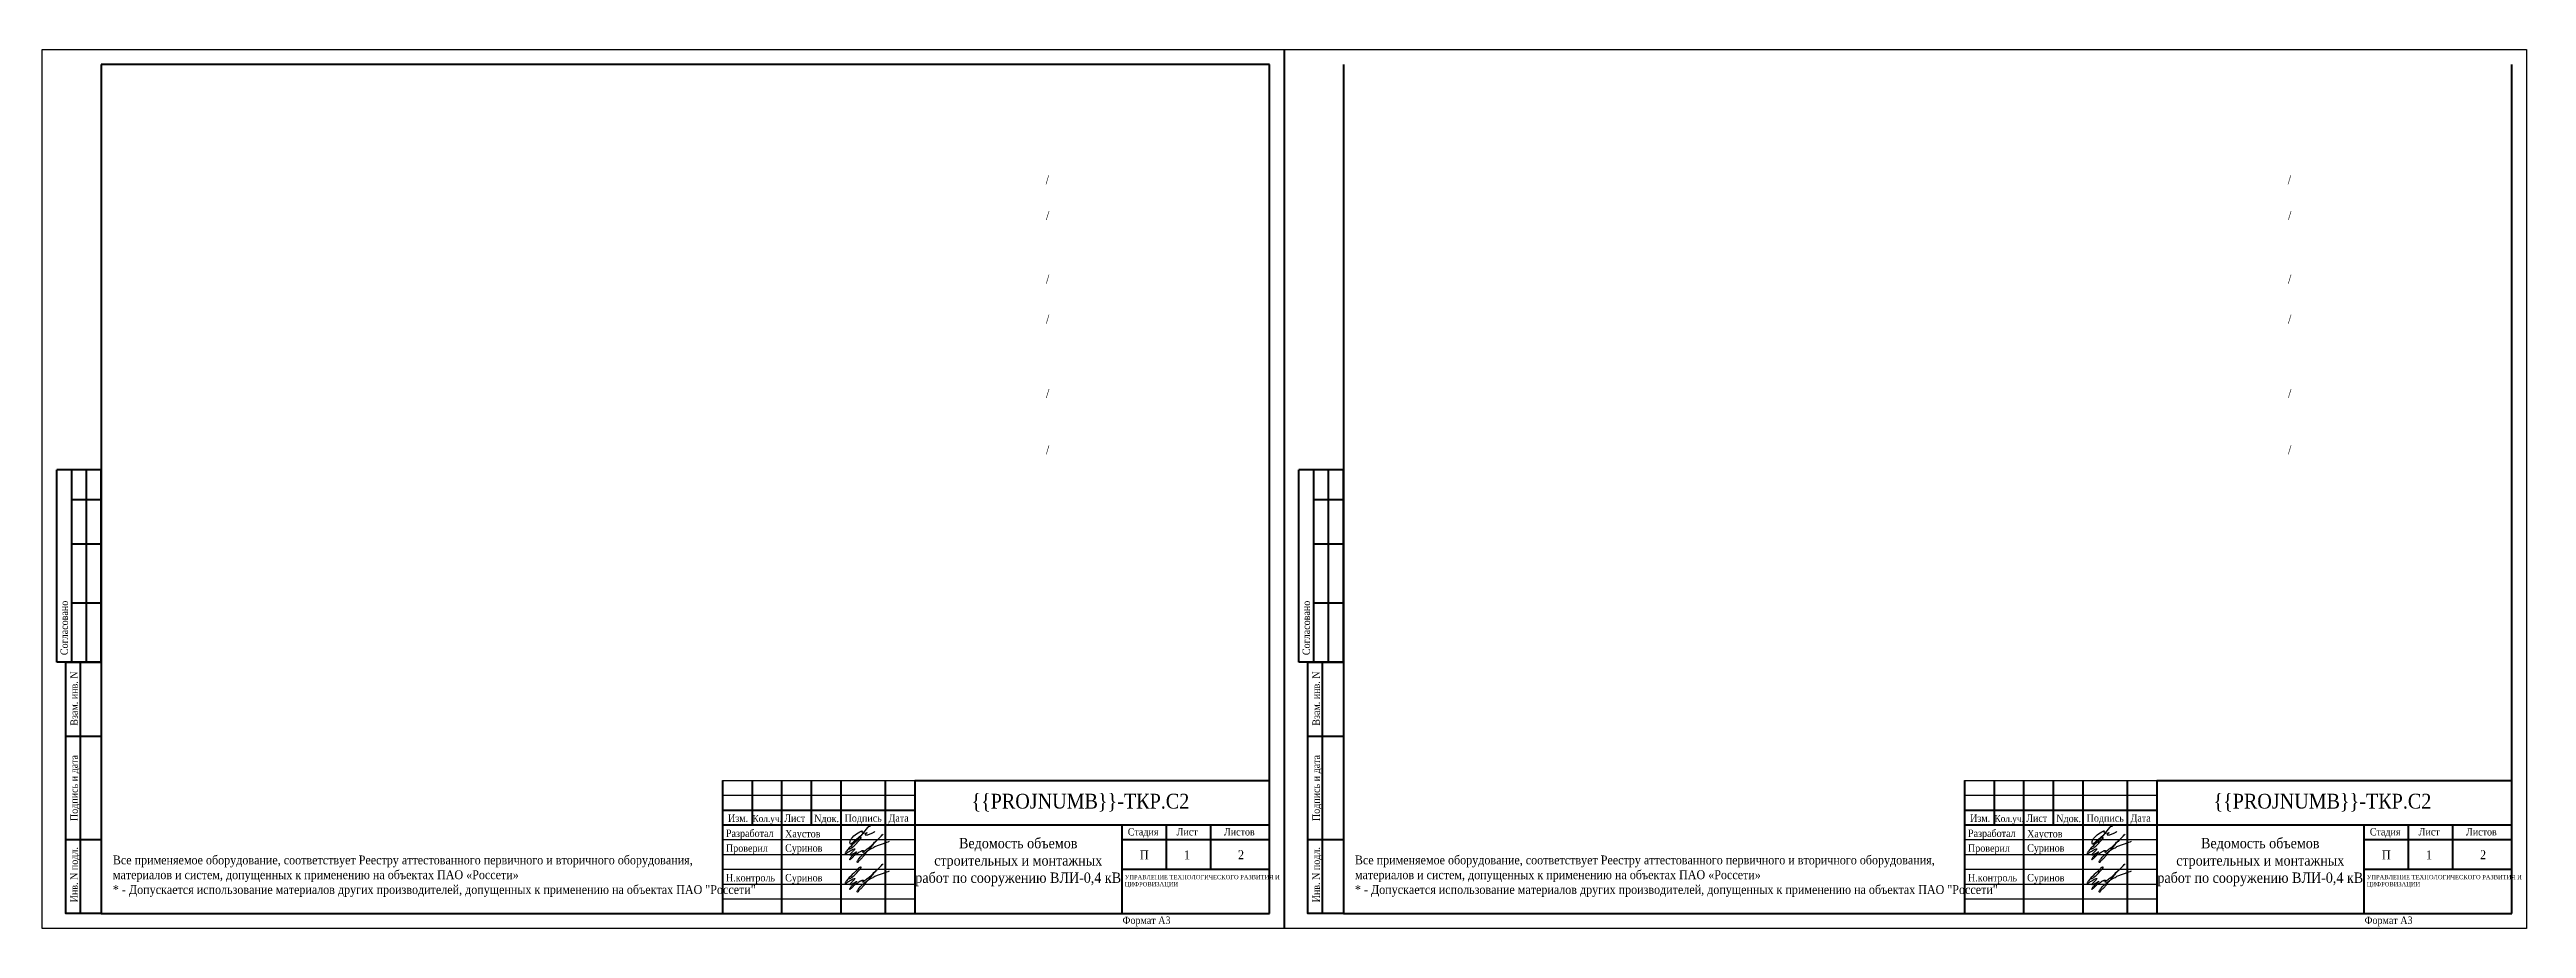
# Model space of a CAD drawing. Header units: millimetres. Extents: x 2427 to 11098, y 3614 to 3913.
# Drawn here: x 9000 to 9838, y 3616 to 3913 of the extents above; entities that cross this region are included whole.
import ezdxf

# ---------------------------------------------------------------- set-up
doc = ezdxf.new("R2010")
doc.units = ezdxf.units.MM
doc.layers.add('П', color=7, linetype='Continuous')
doc.layers.add('Чертеж', color=7, linetype='Continuous')
doc.styles.add('Simplex8', font='Times New Roman.ttf', dxfattribs={"height": 3.5})
doc.styles.add('стиль1', font='Times New Roman.ttf', dxfattribs={"width": 0.9})
doc.styles.add('стиль2', font='Times New Roman.ttf', dxfattribs={"width": 0.9, "height": 2.5})

# ---------------------------------------------------------------- blocks, each defined once
blk = doc.blocks.new('A$C5B0935FB')
at = {"lineweight": 70}
for p, q in [((20, 65), (5, 65)), ((5, 0), (5, 65)), ((10, 55), (10, 65)), ((15, 0), (15, 65)), ((20, 0), (20, 65)), ((10, 40), (10, 55)), ((10, 55), (20, 55)), ((10, 20), (10, 40)), ((10, 40), (20, 40)), ((10, 0), (10, 20)), ((10, 20), (20, 20)), ((10, 0), (5, 0)), ((15, 0), (10, 0)), ((20, 0), (15, 0)), ((15, 0), (15, 0))]:
    blk.add_line(p, q, dxfattribs=at)
at = {"lineweight": 25, "style": 'стиль1', "width": 0.9}
blk.add_text('Согласовано', height=2.5, rotation=90, dxfattribs=at).set_placement((8.72, 2.35))
blk = doc.blocks.new('Штамп б')
at = {"lineweight": 70}
for points in [[(20, 0), (8, 0), (8, 85), (20, 85)], [(13, 0), (13, 85)], [(8, 60), (20, 60)], [(8, 25), (20, 25)]]:
    blk.add_lwpolyline(points, dxfattribs=at)
at = {"lineweight": 25, "style": 'Simplex8', "width": 0.9}
for s, p in [('Взам. инв. N', (12.06, 63.49)), ('Подпись и дата', (12.06, 31.28)), ('Инв. N подл.', (12.06, 3.82))]:
    blk.add_text(s, height=2.5, rotation=90, dxfattribs=at).set_placement(p)
blk = doc.blocks.new('A$C7F1F469D')
at = {"color": 5, "lineweight": 25}
blk.add_spline([(-0.1, 1.78), (1.34, 2.93), (2.75, 4.33), (3.55, 5.31), (3.81, 5.64), (3.86, 5.8), (3.66, 5.81), (3.25, 5.7), (2.89, 5.36), (-1.09, 1.26), (-1.29, 0.98), (-1.47, 0.67), (-1.59, 0.28), (-1.54, 0.16), (-0.98, 0.55), (-0.42, 1.01), (0.34, 1.44), (1.08, 1.86), (1.69, 1.97), (1.62, 1.83), (1.26, 1.37), (0.56, 0.61), (0.16, 0.22), (0, 0), (0.24, -0.04), (0.82, 0.16), (1.44, 0.58), (2.18, 0.95), (2.33, 1.04), (1.93, 0.58), (1.28, 0.02), (0.64, -0.58), (0.1, -1.31), (-0.06, -1.68), (0.13, -1.59), (0.39, -1.41), (1.23, -0.56), (1.62, -0.16), (2.27, 0.27), (2.82, 0.65), (3.41, 1.04), (3.83, 1.25), (4.1, 1.35), (4.33, 1.44), (4.56, 1.45), (4.6, 1.35), (4.48, 1.19), (4.35, 0.92), (4.39, 0.82), (4.59, 0.91), (5.09, 1.34), (6.19, 2.18), (7.41, 3.21), (8.36, 4.22), (9.62, 5.31), (10.99, 6.68), (11.27, 6.98), (9.83, 5.51), (8.6, 4.26), (7.7, 3.28), (7.2, 2.7), (6.74, 2.12), (6.16, 1.41), (5.49, 0.62), (4.74, -0.34), (3.92, -1.29), (3.19, -1.94), (2.91, -2.31), (2.67, -2.58), (2.52, -2.55), (2.49, -2.26), (2.69, -1.9), (3.27, -1.11), (3.8, -0.52), (4.48, 0.07), (5.33, 0.79), (5.97, 1.29), (6.7, 1.77), (7.56, 2.21), (8.83, 2.91), (10.02, 3.35), (11.36, 3.83), (12.55, 4.24), (13.47, 4.57)], degree=3, dxfattribs=at)
blk = doc.blocks.new('Штамп фамилии')
at = {"layer": 'Чертеж', "color": 5, "lineweight": -2}
blk.add_lwpolyline([(47.56, 0.85), (47.63, 0.98), (47.71, 1.12), (47.75, 1.2), (47.79, 1.26), (47.82, 1.32), (47.85, 1.37), (47.85, 1.41), (47.85, 1.5), (47.83, 1.56), (47.8, 1.58), (47.75, 1.59), (47.69, 1.59), (47.65, 1.58), (47.6, 1.56), (47.53, 1.53), (47.47, 1.48), (47.41, 1.42), (47.34, 1.32), (45.35, -1.11), (44.5, -2.12), (43.04, -3.43), (41.29, -4.9), (41.18, -4.96), (41.1, -4.94), (41.06, -4.9), (41.02, -4.83), (40.95, -4.71), (40.89, -4.56), (40.88, -4.4), (40.88, -4.26), (40.91, -4.09), (40.95, -3.94), (40.99, -3.84), (41.05, -3.64), (41.14, -3.44), (41.38, -3.09), (41.64, -2.76), (42.23, -2.17), (42.59, -1.81), (43.05, -1.48), (43.63, -1.13), (44.19, -0.77), (44.85, -0.41), (44.92, -0.44), (44.94, -0.46), (44.95, -0.51), (44.89, -0.87), (44.97, -1.02), (45.03, -1.1), (45.09, -1.13), (45.19, -1.2), (45.35, -1.22), (45.55, -1.22), (46.39, -1.16), (46.48, -1.08), (46.54, -1.05), (46.56, -1.07), (46.57, -1.09), (46.56, -1.13), (46.54, -1.15), (46.53, -1.18), (46.48, -1.21), (46.37, -1.3), (46.01, -1.59), (45.97, -1.66), (45.96, -1.7), (45.96, -1.78), (45.99, -1.81), (46.12, -1.82), (46.26, -1.81), (46.68, -1.81), (46.77, -1.8), (46.92, -1.76), (47.12, -1.67), (48.59, -1.09), (48.75, -0.97), (48.9, -0.86), (49.05, -0.79), (49.15, -0.75), (49.3, -0.69)], dxfattribs=at)
at = {"layer": 'Чертеж', "color": 67, "lineweight": -2, "true_color": 0x727430}
for p in [(40.81, -8.53), (40.81, -18.55)]:
    blk.add_blockref('A$C7F1F469D', p, dxfattribs=at)
at = {"color": 7, "char_height": 2.5, "attachment_point": 4, "style": 'стиль1'}
for s, insert, width in [(' Разработал', (-1.9, -1.68), 17), (' Проверил', (-1.9, -6.68), 17), ('Хаустов', (18.94, -1.81), 20), (' Суринов', (18.1, -6.65), 20), (' Н.контроль', (-1.9, -16.68), 17), (' Суринов', (18.1, -16.68), 20)]:
    blk.add_mtext(s, dxfattribs=dict(at, insert=insert, width=width))
blk = doc.blocks.new('A$C31D65421')
blk.add_blockref('Штамп фамилии', (2.24, 18.43))

msp = doc.modelspace()

# ---------------------------------------------------------------- linework, layer by layer
at = {"lineweight": 70}
for points in [[(9237.884, 3666.313), (9237.884, 3651.313)], [(9257.884, 3666.313), (9257.884, 3651.313)], [(9657.807, 3666.313), (9657.807, 3651.313)], [(9677.807, 3666.313), (9677.807, 3651.313)]]:
    msp.add_lwpolyline(points, dxfattribs=at)
at = {"layer": 'П'}
for points in [[(8997.884, 3913.313), (9417.884, 3913.313), (9417.884, 3616.313), (8997.884, 3616.313)], [(9417.807, 3913.313), (9837.807, 3913.313), (9837.807, 3616.313), (9417.807, 3616.313)]]:
    msp.add_lwpolyline(points, close=True, dxfattribs=at)
at = {"layer": 'Чертеж', "lineweight": 50}
for p, q in [((9412.884, 3908.313), (9017.884, 3908.313)), ((9017.884, 3908.313), (9017.884, 3621.313)), ((9437.807, 3908.313), (9437.807, 3621.313)), ((9412.884, 3621.305), (9017.884, 3621.305)), ((9832.807, 3621.305), (9437.807, 3621.305))]:
    msp.add_line(p, q, dxfattribs=at)
at = {"layer": 'Чертеж', "lineweight": 70}
for p, q in [((9412.884, 3621.313), (9412.884, 3908.313)), ((9832.807, 3621.313), (9832.807, 3908.313))]:
    msp.add_line(p, q, dxfattribs=at)
at = {"layer": 'Чертеж', "lineweight": 30}
for points in [[(9227.884, 3666.313), (9292.884, 3666.313)], [(9227.884, 3661.313), (9292.884, 3661.313)], [(9647.807, 3666.313), (9712.807, 3666.313)], [(9647.807, 3661.313), (9712.807, 3661.313)], [(9227.884, 3646.313), (9292.884, 3646.313)], [(9647.807, 3646.313), (9712.807, 3646.313)], [(9227.884, 3641.313), (9292.884, 3641.313)], [(9227.884, 3636.313), (9292.884, 3636.313)], [(9647.807, 3641.313), (9712.807, 3641.313)], [(9647.807, 3636.313), (9712.807, 3636.313)], [(9227.884, 3631.313), (9292.884, 3631.313)], [(9227.884, 3626.313), (9292.884, 3626.313)], [(9647.807, 3631.313), (9712.807, 3631.313)], [(9647.807, 3626.313), (9712.807, 3626.313)]]:
    msp.add_lwpolyline(points, dxfattribs=at)
at = {"layer": 'Чертеж', "lineweight": 70}
for points in [[(9227.884, 3666.313), (9227.884, 3621.313)], [(9247.884, 3666.313), (9247.884, 3621.313)], [(9247.884, 3666.313), (9247.884, 3621.313)], [(9267.884, 3666.313), (9267.884, 3621.313)], [(9267.884, 3666.313), (9267.884, 3621.313)], [(9282.884, 3666.313), (9282.884, 3621.313)], [(9282.884, 3666.313), (9282.884, 3621.313)], [(9292.884, 3666.313), (9292.884, 3621.313)], [(9292.884, 3666.313), (9412.884, 3666.313)], [(9647.807, 3666.313), (9647.807, 3621.313)], [(9667.807, 3666.313), (9667.807, 3621.313)], [(9667.807, 3666.313), (9667.807, 3621.313)], [(9687.807, 3666.313), (9687.807, 3621.313)], [(9687.807, 3666.313), (9687.807, 3621.313)], [(9702.807, 3666.313), (9702.807, 3621.313)], [(9702.807, 3666.313), (9702.807, 3621.313)], [(9712.807, 3666.313), (9712.807, 3621.313)], [(9712.807, 3666.313), (9832.807, 3666.313)], [(9227.884, 3656.313), (9292.884, 3656.313)], [(9227.884, 3651.313), (9412.884, 3651.313)], [(9362.884, 3651.313), (9362.884, 3621.313)], [(9377.884, 3651.313), (9377.884, 3636.313)], [(9392.884, 3651.313), (9392.884, 3636.313)], [(9647.807, 3656.313), (9712.807, 3656.313)], [(9647.807, 3651.313), (9832.807, 3651.313)], [(9782.807, 3651.313), (9782.807, 3621.313)], [(9797.807, 3651.313), (9797.807, 3636.313)], [(9812.807, 3651.313), (9812.807, 3636.313)], [(9362.884, 3646.313), (9412.884, 3646.313)], [(9782.807, 3646.313), (9832.807, 3646.313)], [(9362.884, 3636.313), (9412.884, 3636.313)], [(9782.807, 3636.313), (9832.807, 3636.313)], [(9227.884, 3621.313), (9412.884, 3621.313)], [(9647.807, 3621.313), (9832.807, 3621.313)]]:
    msp.add_lwpolyline(points, dxfattribs=at)

# ---------------------------------------------------------------- block references
at = {"layer": 'Чертеж'}
for p in [(8997.884, 3706.313), (9417.807, 3706.313)]:
    msp.add_blockref('A$C5B0935FB', p, dxfattribs=at)
at = {"layer": 'Чертеж', "lineweight": 25}
for p in [(8997.884, 3621.313), (9417.807, 3621.313)]:
    msp.add_blockref('Штамп б', p, dxfattribs=at)
at = {"layer": 'Чертеж', "linetype": 'Continuous', "lineweight": 0}
for p in [(9227.884, 3631.313), (9647.807, 3631.313)]:
    msp.add_blockref('A$C31D65421', p, dxfattribs=at)

# ---------------------------------------------------------------- texts
at = {"lineweight": 25, "style": 'стиль1', "width": 0.9}
for s, p in [('/', (9337.177, 3867.82)), ('/', (9757.099, 3867.82)), ('/', (9337.263, 3855.71)), ('/', (9757.186, 3855.71)), ('/', (9337.263, 3834.256)), ('/', (9757.186, 3834.256)), ('/', (9337.263, 3820.727)), ('/', (9757.186, 3820.727)), ('/', (9337.263, 3795.563)), ('/', (9757.186, 3795.563)), ('/', (9337.263, 3776.558)), ('/', (9757.186, 3776.558)), ('1', (9383.895, 3639.639)), ('2', (9402.196, 3639.716)), ('1', (9803.818, 3639.639)), ('2', (9822.118, 3639.716))]:
    msp.add_text(s, height=3, dxfattribs=at).set_placement(p)
at = {"layer": 'Чертеж', "lineweight": 25, "style": 'стиль1', "width": 0.9}
for s, height, p in [('Изм.', 2.5, (9229.775, 3652.331)), ('Кол.уч.', 2.3, (9238.046, 3652.295)), ('Лист', 2.5, (9248.755, 3652.331)), ('Nдок.', 2.5, (9258.906, 3652.243)), ('Подпись', 2.5, (9269.181, 3652.386)), ('Дата', 2.5, (9284.023, 3652.386)), ('Изм.', 2.5, (9649.697, 3652.331)), ('Кол.уч.', 2.3, (9657.968, 3652.295)), ('Лист', 2.5, (9668.677, 3652.331)), ('Nдок.', 2.5, (9678.829, 3652.243)), ('Подпись', 2.5, (9689.104, 3652.386)), ('Дата', 2.5, (9703.945, 3652.386)), ('Стадия', 2.5, (9364.932, 3647.732)), ('Лист', 2.5, (9381.441, 3647.732)), ('Листов', 2.5, (9397.427, 3647.732)), ('Стадия', 2.5, (9784.854, 3647.732)), ('Лист', 2.5, (9801.364, 3647.732)), ('Листов', 2.5, (9817.35, 3647.732)), ('П', 3, (9369.025, 3639.655)), ('П', 3, (9788.948, 3639.655)), ('Формат А3', 2.5, (9363.145, 3617.841)), ('Формат А3', 2.5, (9783.067, 3617.841))]:
    msp.add_text(s, height=height, dxfattribs=at).set_placement(p)
at = {"layer": 'Чертеж', "lineweight": 25, "attachment_point": 5, "style": 'стиль2'}
for s, insert, char_height, width in [('\\{\\{PROJNUMB\\}\\}-ТКР.С2', (9348.884, 3658.813), 5, 110), ('\\{\\{PROJNUMB\\}\\}-ТКР.С2', (9768.807, 3658.813), 5, 110), ('\\pxql;{\\fTimes New Roman|b0|i0|c204|p16;\\H0.8x;\\W0.9;УПРАВЛЕНИЕ ТЕХНОЛОГИЧЕСКОГО РАЗВИТИЯ И ЦИФРОВИЗАЦИИ}', (9391.003, 3632.237), 1.8, 54.19561), ('\\pxql;{\\fTimes New Roman|b0|i0|c204|p16;\\H0.8x;\\W0.9;УПРАВЛЕНИЕ ТЕХНОЛОГИЧЕСКОГО РАЗВИТИЯ И ЦИФРОВИЗАЦИИ}', (9810.926, 3632.237), 1.8, 54.19561)]:
    msp.add_mtext(s, dxfattribs=dict(at, insert=insert, char_height=char_height, width=width))
at = {"layer": 'Чертеж', "lineweight": 50, "attachment_point": 5, "style": 'стиль1'}
for s, insert, char_height, width in [('Ведомость объемов \\Pстроительных и монтажных \\Pработ по сооружению ВЛИ-0,4 кВ ', (9327.884, 3638.731), 3.5, 70), ('Ведомость объемов \\Pстроительных и монтажных \\Pработ по сооружению ВЛИ-0,4 кВ ', (9747.807, 3638.731), 3.5, 70), ('\\pxql;Все применяемое оборудование, соответствует Реестру аттестованного первичного и вторичного оборудования, материалов и систем, допущенных к применению на объектах ПАО «Россети» \\P* - Допускается использование материалов других производителей, допущенных к применению на объектах ПАО "Россети"', (9126.677, 3633.968), 3, 209.77528), ('\\pxql;Все применяемое оборудование, соответствует Реестру аттестованного первичного и вторичного оборудования, материалов и систем, допущенных к применению на объектах ПАО «Россети» \\P* - Допускается использование материалов других производителей, допущенных к применению на объектах ПАО "Россети"', (9546.599, 3633.968), 3, 209.77528)]:
    msp.add_mtext(s, dxfattribs=dict(at, insert=insert, char_height=char_height, width=width))

doc.saveas('drawing.dxf')
